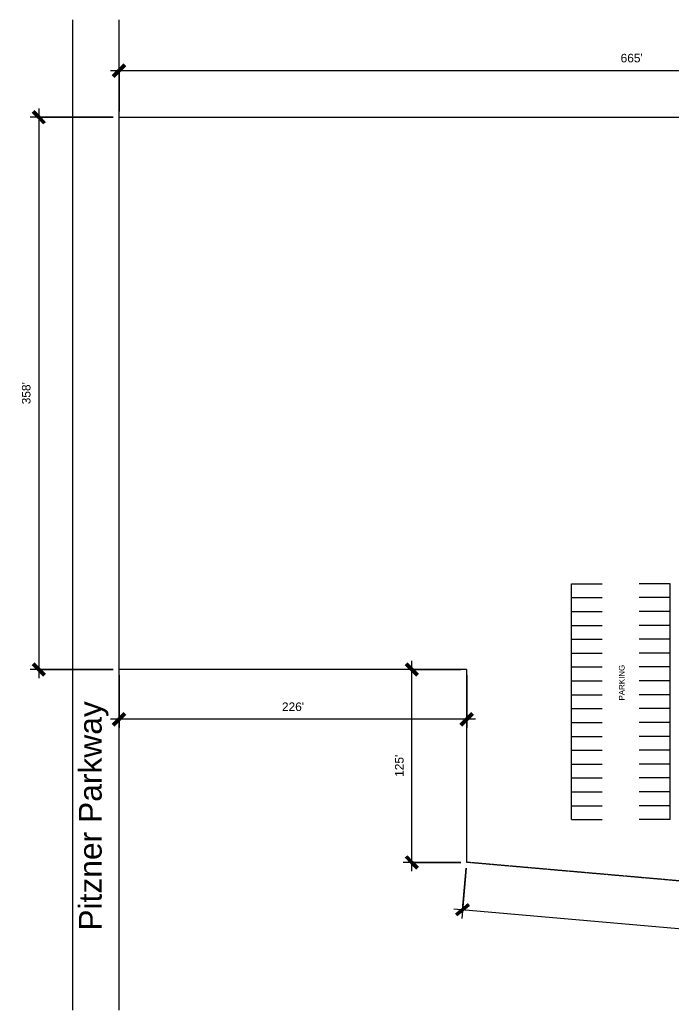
# Model space of a CAD drawing. Header units: inches. Extents: x -7427 to 42674, y -36022 to 16764.
# Drawn here: x -3704 to 1366, y -16822 to -9112 of the extents above; entities that cross this region are included whole.
import ezdxf

# ---------------------------------------------------------------- set-up
doc = ezdxf.new("R2010")
doc.units = ezdxf.units.IN
doc.header["$MEASUREMENT"] = 0
doc.linetypes.add('Hidden 1_8_', pattern=[0.1875, 0.125, -0.0625])
for name, color, linetype, lineweight in [('A-ANNO-DIMS', 211, 'Continuous', 9), ('A-ANNO-DIMS-720', 211, 'Continuous', 9), ('A-DETL-HDLN', 90, 'Hidden 1_8_', 9), ('A-DETL-MEDM', 33, 'Continuous', 9), ('G-ANNO-TEXT', 231, 'Continuous', 9), ('L-SITE', 91, 'Continuous', 9)]:
    doc.layers.add(name, color=color, linetype=linetype, lineweight=lineweight)
doc.styles.add('Arial', font='arial.ttf', dxfattribs={"height": 44.258982})
doc.styles.add('Arial_2', font='arial.ttf', dxfattribs={"height": 66.388473})
doc.styles.add('Arial_3', font='arial.ttf', dxfattribs={"height": 177.035928})
doc.dimstyles.new('Linear_-_3_32__Arial', dxfattribs={"dimscale": 12, "dimtxt": 67.5, "dimasz": 7.5, "dimexe": 5.625, "dimexo": 3.75, "dimgap": 3.75, "dimtad": 1, "dimdec": 0, "dimrnd": 12, "dimzin": 1, "dimdsep": 46, "dimlunit": 4, "dimtxsty": 'Arial_2', "dimblk1": 'OBLIQUE', "dimblk2": 'OBLIQUE', "dimsah": 1, "dimcen": 0.09, "dimdle": 5.625, "dimazin": 0, "dimtfac": 1, "dimtdec": 4, "dimtix": 1, "dimtmove": 0, "dimatfit": 3, "dimfxl": 0, "dimtvp": 1, "dimfrac": 2, "dimtolj": 1, "dimtzin": 0, "dimarcsym": 0})

# ---------------------------------------------------------------- blocks, each defined once
blk = doc.blocks.new('Parking_Stall_Multiple - Parking_Stall_Multiple-251970-Level 1')
at = {"layer": 'L-SITE'}
for p, q in [((0, 0), (0, -108)), ((0, 0), (240, 0)), ((0, -108), (0, -216)), ((0, -108), (240, -108)), ((0, -108), (240, -108)), ((0, -216), (0, -324)), ((0, -216), (240, -216)), ((0, -216), (240, -216)), ((0, -324), (0, -432)), ((0, -324), (240, -324)), ((0, -324), (240, -324)), ((0, -432), (0, -540)), ((0, -432), (240, -432)), ((0, -432), (240, -432)), ((0, -540), (0, -648)), ((0, -540), (240, -540)), ((0, -540), (240, -540)), ((0, -648), (0, -756)), ((0, -648), (240, -648)), ((0, -648), (240, -648)), ((0, -756), (0, -864)), ((0, -756), (240, -756)), ((0, -756), (240, -756)), ((0, -864), (0, -972)), ((0, -864), (240, -864)), ((0, -864), (240, -864)), ((0, -972), (0, -1080)), ((0, -972), (240, -972)), ((0, -972), (240, -972)), ((0, -1080), (0, -1188)), ((0, -1080), (240, -1080)), ((0, -1080), (240, -1080)), ((0, -1188), (0, -1296)), ((0, -1188), (240, -1188)), ((0, -1188), (240, -1188)), ((0, -1296), (0, -1404)), ((0, -1296), (240, -1296)), ((0, -1296), (240, -1296)), ((0, -1404), (0, -1512)), ((0, -1404), (240, -1404)), ((0, -1404), (240, -1404)), ((0, -1512), (0, -1620)), ((0, -1512), (240, -1512)), ((0, -1512), (240, -1512)), ((0, -1620), (0, -1728)), ((0, -1620), (240, -1620)), ((0, -1620), (240, -1620)), ((0, -1728), (0, -1836)), ((0, -1728), (240, -1728)), ((0, -1728), (240, -1728)), ((0, -1836), (240, -1836))]:
    blk.add_line(p, q, dxfattribs=at)
blk = doc.blocks.new('Parking_Stall_Multiple - Parking_Stall_Multiple-251897-Level 1')
at = {"layer": 'L-SITE'}
for p, q in [((0, 1728), (0, 1836)), ((0, 1836), (240, 1836)), ((0, 1728), (240, 1728)), ((0, 1620), (0, 1728)), ((0, 1728), (240, 1728)), ((0, 1620), (240, 1620)), ((0, 1512), (0, 1620)), ((0, 1620), (240, 1620)), ((0, 1512), (240, 1512)), ((0, 1404), (0, 1512)), ((0, 1512), (240, 1512)), ((0, 1404), (240, 1404)), ((0, 1296), (0, 1404)), ((0, 1404), (240, 1404)), ((0, 1296), (240, 1296)), ((0, 1188), (0, 1296)), ((0, 1296), (240, 1296)), ((0, 1188), (240, 1188)), ((0, 1080), (0, 1188)), ((0, 1188), (240, 1188)), ((0, 1080), (240, 1080)), ((0, 972), (0, 1080)), ((0, 1080), (240, 1080)), ((0, 972), (240, 972)), ((0, 864), (0, 972)), ((0, 972), (240, 972)), ((0, 864), (240, 864)), ((0, 756), (0, 864)), ((0, 864), (240, 864)), ((0, 756), (240, 756)), ((0, 648), (0, 756)), ((0, 756), (240, 756)), ((0, 648), (240, 648)), ((0, 540), (0, 648)), ((0, 648), (240, 648)), ((0, 540), (240, 540)), ((0, 432), (0, 540)), ((0, 540), (240, 540)), ((0, 432), (240, 432)), ((0, 324), (0, 432)), ((0, 432), (240, 432)), ((0, 324), (240, 324)), ((0, 216), (0, 324)), ((0, 324), (240, 324)), ((0, 216), (240, 216)), ((0, 108), (0, 216)), ((0, 216), (240, 216)), ((0, 108), (240, 108)), ((0, 0), (0, 108)), ((0, 108), (240, 108)), ((0, 0), (240, 0))]:
    blk.add_line(p, q, dxfattribs=at)
blk = doc.blocks.new('DIMBLOCK2-Level 1')
at = {"layer": 'A-ANNO-DIMS-720'}
for p, q in [((-229.5, -15715.6), (-263.8, -16106.8)), ((-257.9, -16039.5), (-229.5, -15715.6)), ((-325.1, -16033.7), (5081.1, -16506.6)), ((5042.2, -16176.8), (5008, -16568)), ((5013.8, -16500.8), (5042.2, -16176.8))]:
    blk.add_line(p, q, dxfattribs=at)
at = {"layer": 'A-ANNO-DIMS-720', "lineweight": 50}
for p, q in [((-257.9, -16039.5), (-209.1, -15998.6)), ((-257.9, -16039.5), (-306.6, -16080.5)), ((5013.8, -16500.8), (5062.6, -16459.9)), ((5013.8, -16500.8), (4965.1, -16541.7))]:
    blk.add_line(p, q, dxfattribs=at)
at = {"layer": 'A-ANNO-DIMS-720', "color": 0, "insert": (2304.6, -16132.1), "char_height": 66.39, "width": 204.369, "attachment_point": 1, "rotation": 355, "line_spacing_factor": 0.938532, "style": 'Arial_2', "bg_fill": 3, "box_fill_scale": 1.25, "bg_fill_color": 0, "bg_fill_transparency": 0}
blk.add_mtext("441'", dxfattribs=at)
blk = doc.blocks.new('_Oblique')
at = {"color": 0, "linetype": 'ByBlock', "lineweight": -2}
blk.add_line((-0.5, -0.5), (0.5, 0.5), dxfattribs=at)
blk = doc.blocks.new('DIMBLOCK3-Level 1')
at = {"layer": 'A-ANNO-DIMS-720'}
for p, q in [((-652.4, -15738.2), (-652.4, -14102.2)), ((-270.6, -14169.7), (-719.9, -14169.7)), ((-652.4, -14169.7), (-270.6, -14169.7)), ((-270.6, -15670.7), (-719.9, -15670.7)), ((-652.4, -15670.7), (-270.6, -15670.7))]:
    blk.add_line(p, q, dxfattribs=at)
at = {"layer": 'A-ANNO-DIMS-720', "lineweight": 50}
for p, q in [((-652.4, -14169.7), (-697.4, -14124.7)), ((-652.4, -14169.7), (-607.4, -14214.7)), ((-652.4, -15670.7), (-697.4, -15625.7)), ((-652.4, -15670.7), (-607.4, -15715.7))]:
    blk.add_line(p, q, dxfattribs=at)
at = {"layer": 'A-ANNO-DIMS-720', "color": 0, "insert": (-783.6, -15005.4), "char_height": 66.39, "width": 204.369, "attachment_point": 1, "rotation": 90, "line_spacing_factor": 0.938532, "style": 'Arial_2', "bg_fill": 3, "box_fill_scale": 1.25, "bg_fill_color": 0, "bg_fill_transparency": 0}
blk.add_mtext("125'", dxfattribs=at)
blk = doc.blocks.new('DIMBLOCK46-Level 1')
at = {"layer": 'A-ANNO-DIMS-720'}
for p, q in [((-2931.6, -14214.7), (-2931.6, -14624.7)), ((-2931.6, -14557.2), (-2931.6, -14214.7)), ((-225.6, -14214.7), (-225.6, -14624.7)), ((-225.6, -14557.2), (-225.6, -14214.7)), ((-158.1, -14557.2), (-2999.1, -14557.2))]:
    blk.add_line(p, q, dxfattribs=at)
at = {"layer": 'A-ANNO-DIMS-720', "lineweight": 50}
for p, q in [((-2931.6, -14557.2), (-2976.6, -14602.2)), ((-2931.6, -14557.2), (-2886.6, -14512.2)), ((-225.6, -14557.2), (-270.6, -14602.2)), ((-225.6, -14557.2), (-180.6, -14512.2))]:
    blk.add_line(p, q, dxfattribs=at)
at = {"layer": 'A-ANNO-DIMS-720', "color": 0, "insert": (-1663.8, -14426.1), "char_height": 66.39, "width": 204.369, "attachment_point": 1, "line_spacing_factor": 0.938532, "style": 'Arial_2', "bg_fill": 3, "box_fill_scale": 1.25, "bg_fill_color": 0, "bg_fill_transparency": 0}
blk.add_mtext("226'", dxfattribs=at)
blk = doc.blocks.new('DIMBLOCK47-Level 1')
at = {"layer": 'A-ANNO-DIMS-720'}
for p, q in [((-2931.6, -9825.1), (-2931.6, -9439.9)), ((5046.1, -9825.1), (5046.1, -9439.9)), ((-2999.1, -9507.4), (5113.6, -9507.4)), ((-2931.6, -9507.4), (-2931.6, -9825.1)), ((5046.1, -9507.4), (5046.1, -9825.1))]:
    blk.add_line(p, q, dxfattribs=at)
at = {"layer": 'A-ANNO-DIMS-720', "lineweight": 50}
for p, q in [((-2931.6, -9507.4), (-2886.6, -9462.4)), ((5046.1, -9507.4), (5091.1, -9462.4)), ((-2931.6, -9507.4), (-2976.6, -9552.4)), ((5046.1, -9507.4), (5001.1, -9552.4))]:
    blk.add_line(p, q, dxfattribs=at)
at = {"layer": 'A-ANNO-DIMS-720', "color": 0, "insert": (972.1, -9376.3), "char_height": 66.39, "width": 204.369, "attachment_point": 1, "line_spacing_factor": 0.938532, "style": 'Arial_2', "bg_fill": 3, "box_fill_scale": 1.25, "bg_fill_color": 0, "bg_fill_transparency": 0}
blk.add_mtext("665'", dxfattribs=at)
blk = doc.blocks.new('DIMBLOCK48-Level 1')
at = {"layer": 'A-ANNO-DIMS-720', "lineweight": 50}
for p, q in [((-3556, -9870.1), (-3601, -9825.1)), ((-3556, -9870.1), (-3511, -9915.1)), ((-3556, -14169.7), (-3601, -14124.7)), ((-3556, -14169.7), (-3511, -14214.7))]:
    blk.add_line(p, q, dxfattribs=at)
at = {"layer": 'A-ANNO-DIMS-720'}
for p, q in [((-3556, -9802.6), (-3556, -14237.2)), ((-2976.6, -9870.1), (-3623.5, -9870.1)), ((-3556, -9870.1), (-2976.6, -9870.1)), ((-2976.6, -14169.7), (-3623.5, -14169.7)), ((-3556, -14169.7), (-2976.6, -14169.7))]:
    blk.add_line(p, q, dxfattribs=at)
at = {"layer": 'A-ANNO-DIMS-720', "color": 0, "insert": (-3687.1, -12105), "char_height": 66.39, "width": 204.369, "attachment_point": 1, "rotation": 90, "line_spacing_factor": 0.938532, "style": 'Arial_2', "bg_fill": 3, "box_fill_scale": 1.25, "bg_fill_color": 0, "bg_fill_transparency": 0}
blk.add_mtext("358'", dxfattribs=at)

msp = doc.modelspace()

# ---------------------------------------------------------------- linework, layer by layer
at = {"layer": 'A-DETL-HDLN'}
for p, q in [((-2931.6, -9870.1), (5046.1, -9870.1)), ((-225.6, -14169.7), (-2931.6, -14169.7)), ((-225.6, -15670.7), (-225.6, -14169.7)), ((5046.1, -16132), (-225.6, -15670.7))]:
    msp.add_line(p, q, dxfattribs=at)
at = {"layer": 'A-DETL-MEDM'}
for p, q in [((-3291.6, -16821.8), (-3291.6, -9111.6)), ((-2931.6, -16821.8), (-2931.6, -9111.6))]:
    msp.add_line(p, q, dxfattribs=at)

# ---------------------------------------------------------------- block references
at = {"layer": 'L-SITE'}
msp.add_blockref('Parking_Stall_Multiple - Parking_Stall_Multiple-251897-Level 1', (589.7, -15338), dxfattribs=at)
at = {"layer": 'L-SITE', "rotation": 180}
msp.add_blockref('Parking_Stall_Multiple - Parking_Stall_Multiple-251970-Level 1', (1357.7, -15338), dxfattribs=at)

# ---------------------------------------------------------------- texts
at = {"layer": 'G-ANNO-TEXT', "color": 7, "insert": (958.7, -14271.8), "char_height": 44.26, "width": 331.02, "attachment_point": 2, "rotation": 90, "line_spacing_factor": 0.938532, "style": 'Arial', "bg_fill": 3, "box_fill_scale": 1.25, "bg_fill_color": 0, "bg_fill_transparency": 0}
msp.add_mtext('PARKING', dxfattribs=at)

# ---------------------------------------------------------------- next in the draw order: texts
at = {"layer": 'G-ANNO-TEXT', "color": 7, "insert": (-3243.7, -16202.7), "char_height": 177.036, "width": 2112.48, "attachment_point": 1, "rotation": 90, "line_spacing_factor": 0.938532, "style": 'Arial_3', "bg_fill": 3, "box_fill_scale": 1.25, "bg_fill_color": 0, "bg_fill_transparency": 0}
msp.add_mtext('Pitzner Parkway\\P', dxfattribs=at)

# ---------------------------------------------------------------- next in the draw order: dimensions: what is measured, and where the dimension line sits
at = {"layer": 'A-ANNO-DIMS'}
dim = msp.add_linear_dim(base=(5046.1, -9507.4), p1=(-2931.6, -9870.1), p2=(5046.1, -9870.1), dimstyle='Linear_-_3_32__Arial', override={"dimpost": '<>', "dimfxl": 7977.725351}, dxfattribs=at)
dim.commit()
dim.dimension.update_dxf_attribs({"geometry": 'DIMBLOCK47-Level 1', "text_midpoint": (1057.3, -9428.6)})
dim = msp.add_linear_dim(base=(5013.8, -16500.8), p1=(-225.6, -15670.7), p2=(5046.1, -16132), angle=355, dimstyle='Linear_-_3_32__Arial', override={"dimpost": '<>', "dimfxl": 5291.862486}, dxfattribs=at)
dim.commit()
dim.dimension.update_dxf_attribs({"geometry": 'DIMBLOCK2-Level 1', "text_midpoint": (2384.9, -16191.6)})

# ---------------------------------------------------------------- next in the draw order: dimensions: what is measured, and where the dimension line sits
dim = msp.add_linear_dim(base=(-652.4, -14169.7), p1=(-225.6, -15670.7), p2=(-225.6, -14169.7), angle=90, dimstyle='Linear_-_3_32__Arial', override={"dimpost": '<>', "dimfxl": 1501.049864}, dxfattribs=at)
dim.commit()
dim.dimension.update_dxf_attribs({"geometry": 'DIMBLOCK3-Level 1', "text_midpoint": (-731.3, -14920.2)})

# ---------------------------------------------------------------- next in the draw order: dimensions: what is measured, and where the dimension line sits
dim = msp.add_linear_dim(base=(-2931.6, -14557.2), p1=(-225.6, -14169.7), p2=(-2931.6, -14169.7), dimstyle='Linear_-_3_32__Arial', override={"dimpost": '<>', "dimfxl": 2706}, dxfattribs=at)
dim.commit()
dim.dimension.update_dxf_attribs({"geometry": 'DIMBLOCK46-Level 1', "text_midpoint": (-1578.6, -14478.4)})

# ---------------------------------------------------------------- next in the draw order: dimensions: what is measured, and where the dimension line sits
dim = msp.add_linear_dim(base=(-3556, -14169.7), p1=(-2931.6, -9870.1), p2=(-2931.6, -14169.7), angle=90, dimstyle='Linear_-_3_32__Arial', override={"dimpost": '<>', "dimfxl": 4299.634203}, dxfattribs=at)
dim.commit()
dim.dimension.update_dxf_attribs({"geometry": 'DIMBLOCK48-Level 1', "text_midpoint": (-3634.9, -12019.9)})

doc.saveas('drawing.dxf')
